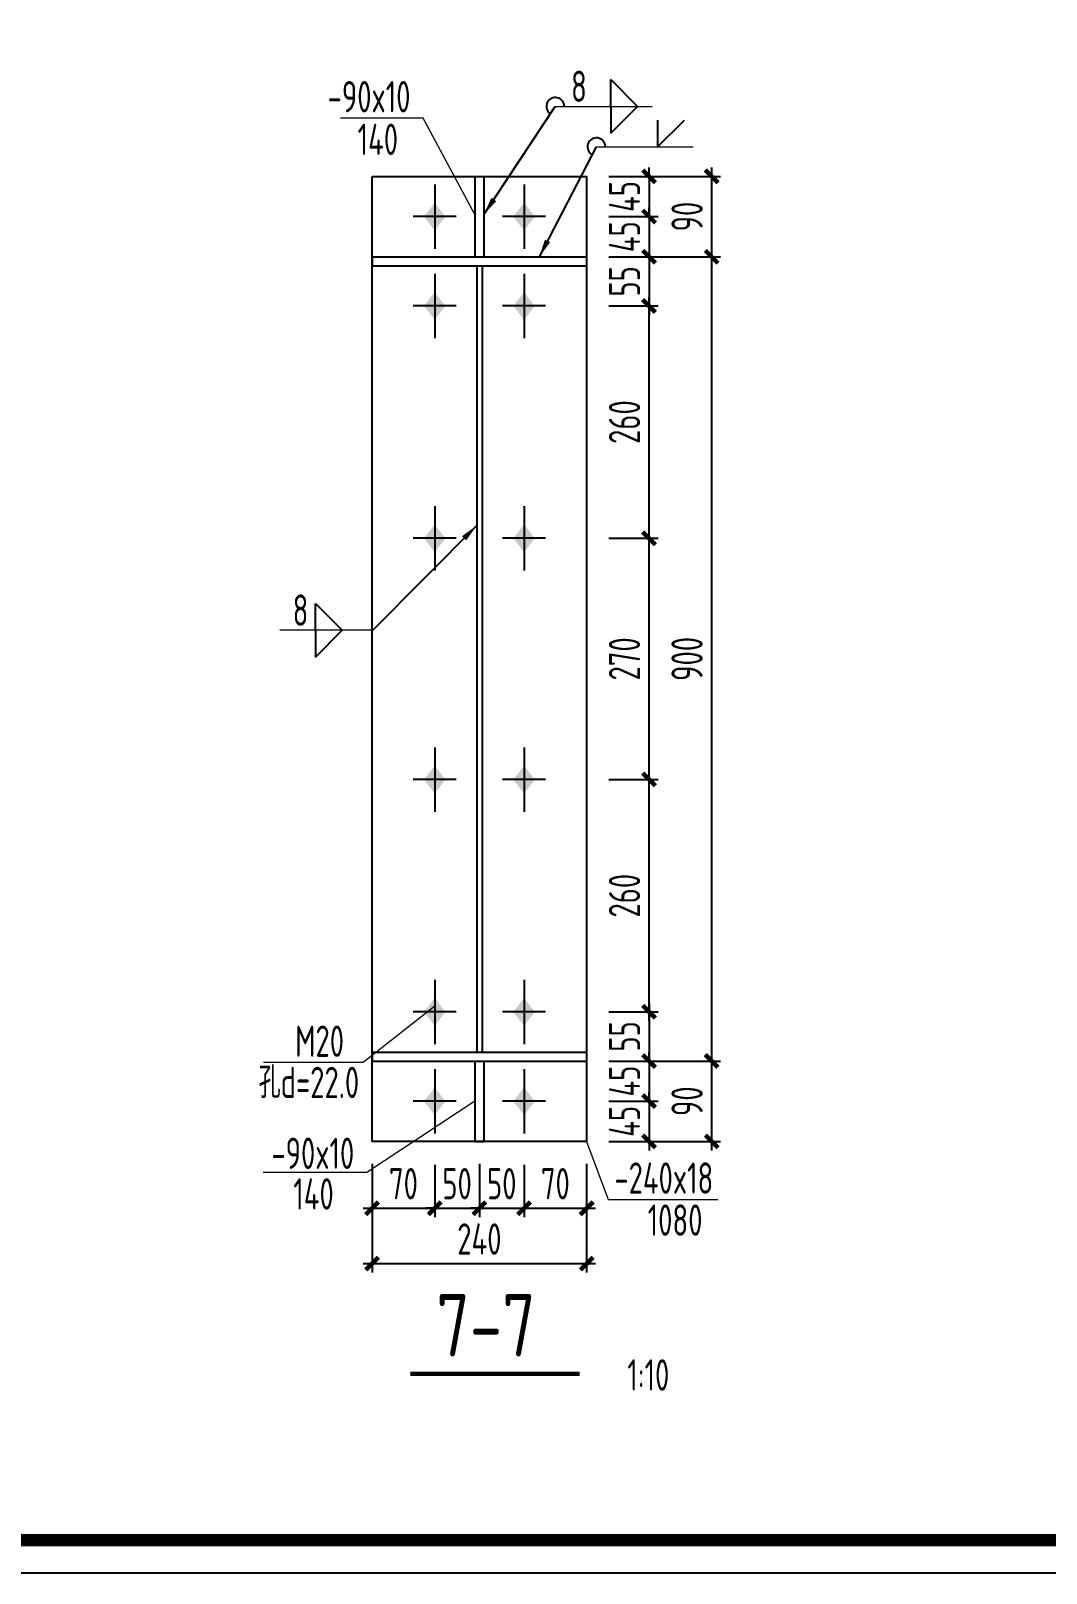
# Model space of a CAD drawing. Extents: x -3102990 to -851544, y -5293060 to -2540151.
# Drawn here: x -1179232 to -1167869, y -2690302 to -2673042 of the extents above; entities that cross this region are included whole.
import ezdxf

# ---------------------------------------------------------------- set-up
doc = ezdxf.new("R2010")
doc.units = 0
doc.header["$LTSCALE"] = 1000
doc.header["$PDMODE"] = 1
doc.linetypes.add('DOTE', pattern=[2.42, 2, -0.2, 0.02, -0.2])
doc.layers.get('0').update_dxf_attribs({"linetype": 'CONTINUOUS'})
doc.layers.get('Defpoints').update_dxf_attribs({"linetype": 'CONTINUOUS'})
for name, color, linetype in [('10', 7, 'CONTINUOUS'), ('AXIS', 253, 'DOTE'), ('COLU', 7, 'CONTINUOUS'), ('DIM', 3, 'CONTINUOUS'), ('NUM', 7, 'CONTINUOUS'), ('PUB_TITLE', 4, 'CONTINUOUS'), ('TEXT', 7, 'CONTINUOUS'), ('WELD', 7, 'CONTINUOUS')]:
    doc.layers.add(name, color=color, linetype=linetype)
doc.layers.add('yichutu', color=7, linetype='CONTINUOUS', true_color=0xffffff, plot=False)
doc.styles.add('TSSD_Dimension', font='tssdeng.shx', dxfattribs={"width": 0.7, "bigfont": 'Hztxt.shx'})
doc.styles.add('TSSD_Label', font='tssdeng.shx', dxfattribs={"width": 0.75, "bigfont": 'hztxt.shx'})
doc.styles.add('TSSD_Rein', font='Tssdeng.shx', dxfattribs={"width": 0.75, "bigfont": 'hztxt.shx'})
doc.dimstyles.new('TSSD_10_100', dxfattribs={"dimtxt": 350, "dimasz": 100, "dimexe": 100, "dimexo": 250, "dimgap": 100, "dimtad": 1, "dimdec": 0, "dimlfac": 0.1, "dimzin": 0, "dimdsep": 46, "dimtxsty": 'TSSD_Dimension', "dimblk": 'ARCHTICK', "dimcen": 0, "dimdle": 100, "dimclrt": 7, "dimadec": 0, "dimazin": 0, "dimtfac": 1, "dimtdec": 0, "dimtix": 1, "dimtmove": 2, "dimatfit": 3, "dimldrblk": 'ARCHTICK', "dimfxl": 1, "dimtolj": 1, "dimtzin": 0, "dimarcsym": 0})
doc.dimstyles.new('TSSD_LEADER_STYLE_200.0', dxfattribs={"dimtxt": 700, "dimasz": 200, "dimexe": 200, "dimexo": 500, "dimgap": 0.09, "dimtad": 0, "dimtih": 1, "dimtoh": 1, "dimdec": 4, "dimzin": 0, "dimdsep": 46, "dimtxsty": 'Standard', "dimcen": 0.09, "dimdle": 200, "dimclrt": 7, "dimadec": 0, "dimazin": 0, "dimtfac": 1, "dimtdec": 4, "dimtofl": 0, "dimtmove": 0, "dimatfit": 3, "dimfxl": 1, "dimtolj": 1, "dimtzin": 0, "dimarcsym": 0})

# ---------------------------------------------------------------- blocks, each defined once
blk = doc.blocks.new('A$C5C7C78FF')
at = {"layer": '10', "color": 0}
blk.add_solid([(27, -141, -192), (-73, -11, -192), (127, -11, -192), (27, 119, -192)], dxfattribs=at)
at = {"layer": 'AXIS', "color": 0, "linetype": 'ByBlock'}
for p, q in [((27, -311, -192), (27, 289, -192)), ((227, -11, -192), (-173, -11, -192))]:
    blk.add_line(p, q, dxfattribs=at)
blk = doc.blocks.new('_ArchTick')
at = {"color": 0, "const_width": 0.5}
blk.add_lwpolyline([(-0.71, -0.71), (0.71, 0.71)], dxfattribs=at)
blk = doc.blocks.new('*D2994')
at = {"layer": 'Defpoints', "color": 0}
for p in [(-1173012, -2674671), (-1173012, -2675121), (-1172313, -2675121)]:
    blk.add_point(p, dxfattribs=at)
at = {"layer": 'DIM', "color": 0, "lineweight": -2}
for p, q in [((-1172313, -2674671), (-1172313, -2674571)), ((-1172762, -2674671), (-1172213, -2674671)), ((-1172313, -2674671), (-1172313, -2675121)), ((-1172762, -2675121), (-1172213, -2675121)), ((-1172313, -2675121), (-1172313, -2675221))]:
    blk.add_line(p, q, dxfattribs=at)
at = {"layer": 'DIM', "color": 0, "lineweight": -2, "xscale": 100, "yscale": 100, "zscale": 100}
for p, rotation in [((-1172313, -2674671), 270), ((-1172313, -2675121), 90)]:
    blk.add_blockref('_ArchTick', p, dxfattribs=dict(at, rotation=rotation))
at = {"layer": 'DIM', "color": 7, "insert": (-1172588, -2674896), "char_height": 350, "attachment_point": 5, "rotation": 90, "style": 'TSSD_Dimension'}
blk.add_mtext('\\A1;45', dxfattribs=at)
blk = doc.blocks.new('*D2995')
at = {"layer": 'Defpoints', "color": 0}
for p in [(-1173012, -2675121), (-1173012, -2675571), (-1172313, -2675571)]:
    blk.add_point(p, dxfattribs=at)
at = {"layer": 'DIM', "color": 0, "lineweight": -2}
for p, q in [((-1172313, -2675121), (-1172313, -2675021)), ((-1172762, -2675121), (-1172213, -2675121)), ((-1172313, -2675121), (-1172313, -2675571)), ((-1172762, -2675571), (-1172213, -2675571)), ((-1172313, -2675571), (-1172313, -2675671))]:
    blk.add_line(p, q, dxfattribs=at)
at = {"layer": 'DIM', "color": 0, "lineweight": -2, "xscale": 100, "yscale": 100, "zscale": 100}
for p, rotation in [((-1172313, -2675121), 270), ((-1172313, -2675571), 90)]:
    blk.add_blockref('_ArchTick', p, dxfattribs=dict(at, rotation=rotation))
at = {"layer": 'DIM', "color": 7, "insert": (-1172588, -2675346), "char_height": 350, "attachment_point": 5, "rotation": 90, "style": 'TSSD_Dimension'}
blk.add_mtext('\\A1;45', dxfattribs=at)
blk = doc.blocks.new('*D2996')
at = {"layer": 'Defpoints', "color": 0}
for p in [(-1173012, -2675571), (-1173012, -2676121), (-1172313, -2676121)]:
    blk.add_point(p, dxfattribs=at)
at = {"layer": 'DIM', "color": 0, "lineweight": -2}
for p, q in [((-1172762, -2675571), (-1172213, -2675571)), ((-1172313, -2675471), (-1172313, -2676221)), ((-1172762, -2676121), (-1172213, -2676121))]:
    blk.add_line(p, q, dxfattribs=at)
at = {"layer": 'DIM', "color": 0, "lineweight": -2, "xscale": 100, "yscale": 100, "zscale": 100}
for p, rotation in [((-1172313, -2675571), 90), ((-1172313, -2676121), 270)]:
    blk.add_blockref('_ArchTick', p, dxfattribs=dict(at, rotation=rotation))
at = {"layer": 'DIM', "color": 7, "insert": (-1172588, -2675846), "char_height": 350, "attachment_point": 5, "rotation": 90, "style": 'TSSD_Dimension'}
blk.add_mtext('\\A1;55', dxfattribs=at)
blk = doc.blocks.new('*D2997')
at = {"layer": 'Defpoints', "color": 0}
for p in [(-1173012, -2684021), (-1173012, -2684571), (-1172313, -2684571)]:
    blk.add_point(p, dxfattribs=at)
at = {"layer": 'DIM', "color": 0, "lineweight": -2}
for p, q in [((-1172762, -2684021), (-1172213, -2684021)), ((-1172313, -2683921), (-1172313, -2684671)), ((-1172762, -2684571), (-1172213, -2684571))]:
    blk.add_line(p, q, dxfattribs=at)
at = {"layer": 'DIM', "color": 0, "lineweight": -2, "xscale": 100, "yscale": 100, "zscale": 100}
for p, rotation in [((-1172313, -2684021), 90), ((-1172313, -2684571), 270)]:
    blk.add_blockref('_ArchTick', p, dxfattribs=dict(at, rotation=rotation))
at = {"layer": 'DIM', "color": 7, "insert": (-1172588, -2684296), "char_height": 350, "attachment_point": 5, "rotation": 90, "style": 'TSSD_Dimension'}
blk.add_mtext('\\A1;55', dxfattribs=at)
blk = doc.blocks.new('*D2998')
at = {"layer": 'Defpoints', "color": 0}
for p in [(-1173012, -2684571), (-1173012, -2685021), (-1172313, -2685021)]:
    blk.add_point(p, dxfattribs=at)
at = {"layer": 'DIM', "color": 0, "lineweight": -2}
for p, q in [((-1172762, -2684571), (-1172213, -2684571)), ((-1172313, -2684571), (-1172313, -2684471)), ((-1172313, -2684571), (-1172313, -2685021)), ((-1172762, -2685021), (-1172213, -2685021)), ((-1172313, -2685021), (-1172313, -2685121))]:
    blk.add_line(p, q, dxfattribs=at)
at = {"layer": 'DIM', "color": 0, "lineweight": -2, "xscale": 100, "yscale": 100, "zscale": 100}
for p, rotation in [((-1172313, -2684571), 270), ((-1172313, -2685021), 90)]:
    blk.add_blockref('_ArchTick', p, dxfattribs=dict(at, rotation=rotation))
at = {"layer": 'DIM', "color": 7, "insert": (-1172588, -2684796), "char_height": 350, "attachment_point": 5, "rotation": 90, "style": 'TSSD_Dimension'}
blk.add_mtext('\\A1;45', dxfattribs=at)
blk = doc.blocks.new('*D2999')
at = {"layer": 'Defpoints', "color": 0}
for p in [(-1173012, -2685021), (-1173012, -2685471), (-1172313, -2685471)]:
    blk.add_point(p, dxfattribs=at)
at = {"layer": 'DIM', "color": 0, "lineweight": -2}
for p, q in [((-1172313, -2685021), (-1172313, -2684921)), ((-1172762, -2685021), (-1172213, -2685021)), ((-1172313, -2685021), (-1172313, -2685471)), ((-1172762, -2685471), (-1172213, -2685471)), ((-1172313, -2685471), (-1172313, -2685571))]:
    blk.add_line(p, q, dxfattribs=at)
at = {"layer": 'DIM', "color": 0, "lineweight": -2, "xscale": 100, "yscale": 100, "zscale": 100}
for p, rotation in [((-1172313, -2685021), 270), ((-1172313, -2685471), 90)]:
    blk.add_blockref('_ArchTick', p, dxfattribs=dict(at, rotation=rotation))
at = {"layer": 'DIM', "color": 7, "insert": (-1172588, -2685246), "char_height": 350, "attachment_point": 5, "rotation": 90, "style": 'TSSD_Dimension'}
blk.add_mtext('\\A1;45', dxfattribs=at)
blk = doc.blocks.new('*D3000')
at = {"layer": 'Defpoints', "color": 0}
for p in [(-1175412, -2685470), (-1174712, -2685482), (-1174712, -2686219)]:
    blk.add_point(p, dxfattribs=at)
at = {"layer": 'DIM', "color": 0, "lineweight": -2}
for p, q in [((-1175412, -2685720), (-1175412, -2686319)), ((-1174712, -2685732), (-1174712, -2686319)), ((-1175512, -2686219), (-1174612, -2686219))]:
    blk.add_line(p, q, dxfattribs=at)
at = {"layer": 'DIM', "color": 0, "lineweight": -2, "xscale": 100, "yscale": 100, "zscale": 100, "rotation": 180}
blk.add_blockref('_ArchTick', (-1175412, -2686219), dxfattribs=at)
at = {"layer": 'DIM', "color": 0, "lineweight": -2, "xscale": 100, "yscale": 100, "zscale": 100}
blk.add_blockref('_ArchTick', (-1174712, -2686219), dxfattribs=at)
at = {"layer": 'DIM', "color": 7, "insert": (-1175062, -2685944), "char_height": 350, "attachment_point": 5, "style": 'TSSD_Dimension'}
blk.add_mtext('\\A1;70', dxfattribs=at)
blk = doc.blocks.new('*D3001')
at = {"layer": 'Defpoints', "color": 0}
for p in [(-1174212, -2685471), (-1174712, -2685482), (-1174212, -2686219)]:
    blk.add_point(p, dxfattribs=at)
at = {"layer": 'DIM', "color": 0, "lineweight": -2}
for p, q in [((-1174712, -2685732), (-1174712, -2686319)), ((-1174212, -2685721), (-1174212, -2686319)), ((-1174712, -2686219), (-1174812, -2686219)), ((-1174712, -2686219), (-1174212, -2686219)), ((-1174212, -2686219), (-1174112, -2686219))]:
    blk.add_line(p, q, dxfattribs=at)
at = {"layer": 'DIM', "color": 0, "lineweight": -2, "xscale": 100, "yscale": 100, "zscale": 100}
blk.add_blockref('_ArchTick', (-1174712, -2686219), dxfattribs=at)
at = {"layer": 'DIM', "color": 0, "lineweight": -2, "xscale": 100, "yscale": 100, "zscale": 100, "rotation": 180}
blk.add_blockref('_ArchTick', (-1174212, -2686219), dxfattribs=at)
at = {"layer": 'DIM', "color": 7, "insert": (-1174462, -2685944), "char_height": 350, "attachment_point": 5, "style": 'TSSD_Dimension'}
blk.add_mtext('\\A1;50', dxfattribs=at)
blk = doc.blocks.new('*D3002')
at = {"layer": 'Defpoints', "color": 0}
for p in [(-1174212, -2685471), (-1173712, -2685482), (-1173712, -2686219)]:
    blk.add_point(p, dxfattribs=at)
at = {"layer": 'DIM', "color": 0, "lineweight": -2}
for p, q in [((-1174212, -2685721), (-1174212, -2686319)), ((-1173712, -2685732), (-1173712, -2686319)), ((-1174212, -2686219), (-1174312, -2686219)), ((-1174212, -2686219), (-1173712, -2686219)), ((-1173712, -2686219), (-1173612, -2686219))]:
    blk.add_line(p, q, dxfattribs=at)
at = {"layer": 'DIM', "color": 0, "lineweight": -2, "xscale": 100, "yscale": 100, "zscale": 100}
blk.add_blockref('_ArchTick', (-1174212, -2686219), dxfattribs=at)
at = {"layer": 'DIM', "color": 0, "lineweight": -2, "xscale": 100, "yscale": 100, "zscale": 100, "rotation": 180}
blk.add_blockref('_ArchTick', (-1173712, -2686219), dxfattribs=at)
at = {"layer": 'DIM', "color": 7, "insert": (-1173962, -2685944), "char_height": 350, "attachment_point": 5, "style": 'TSSD_Dimension'}
blk.add_mtext('\\A1;50', dxfattribs=at)
blk = doc.blocks.new('*D3003')
at = {"layer": 'Defpoints', "color": 0}
for p in [(-1173012, -2685471), (-1173712, -2685482), (-1173012, -2686219)]:
    blk.add_point(p, dxfattribs=at)
at = {"layer": 'DIM', "color": 0, "lineweight": -2}
for p, q in [((-1173712, -2685732), (-1173712, -2686319)), ((-1173012, -2685721), (-1173012, -2686319)), ((-1173812, -2686219), (-1172912, -2686219))]:
    blk.add_line(p, q, dxfattribs=at)
at = {"layer": 'DIM', "color": 0, "lineweight": -2, "xscale": 100, "yscale": 100, "zscale": 100, "rotation": 180}
blk.add_blockref('_ArchTick', (-1173712, -2686219), dxfattribs=at)
at = {"layer": 'DIM', "color": 0, "lineweight": -2, "xscale": 100, "yscale": 100, "zscale": 100}
blk.add_blockref('_ArchTick', (-1173012, -2686219), dxfattribs=at)
at = {"layer": 'DIM', "color": 7, "insert": (-1173362, -2685944), "char_height": 350, "attachment_point": 5, "style": 'TSSD_Dimension'}
blk.add_mtext('\\A1;70', dxfattribs=at)
blk = doc.blocks.new('*D3004')
at = {"layer": 'Defpoints', "color": 0}
for p in [(-1175412, -2685470), (-1173012, -2685471), (-1173012, -2686838)]:
    blk.add_point(p, dxfattribs=at)
at = {"layer": 'DIM', "color": 0, "lineweight": -2}
for p, q in [((-1175412, -2685720), (-1175412, -2686938)), ((-1173012, -2685721), (-1173012, -2686938)), ((-1175512, -2686838), (-1172912, -2686838))]:
    blk.add_line(p, q, dxfattribs=at)
at = {"layer": 'DIM', "color": 0, "lineweight": -2, "xscale": 100, "yscale": 100, "zscale": 100, "rotation": 180}
blk.add_blockref('_ArchTick', (-1175412, -2686838), dxfattribs=at)
at = {"layer": 'DIM', "color": 0, "lineweight": -2, "xscale": 100, "yscale": 100, "zscale": 100}
blk.add_blockref('_ArchTick', (-1173012, -2686838), dxfattribs=at)
at = {"layer": 'DIM', "color": 7, "insert": (-1174212, -2686563), "char_height": 350, "attachment_point": 5, "style": 'TSSD_Dimension'}
blk.add_mtext('\\A1;240', dxfattribs=at)
blk = doc.blocks.new('_WELD004')
at = {"color": 0, "linetype": 'ByBlock'}
for p, q in [((0, 1), (1, 0)), ((0, 0), (0, 1))]:
    blk.add_line(p, q, dxfattribs=at)
blk = doc.blocks.new('*D3005')
at = {"layer": 'Defpoints', "color": 0}
for p in [(-1173012, -2674671), (-1173012, -2675571), (-1171613, -2675571)]:
    blk.add_point(p, dxfattribs=at)
at = {"layer": 'DIM', "color": 0, "lineweight": -2}
for p, q in [((-1171613, -2674571), (-1171613, -2675671)), ((-1172762, -2674671), (-1171513, -2674671)), ((-1172762, -2675571), (-1171513, -2675571))]:
    blk.add_line(p, q, dxfattribs=at)
at = {"layer": 'DIM', "color": 0, "lineweight": -2, "xscale": 100, "yscale": 100, "zscale": 100}
for p, rotation in [((-1171613, -2674671), 90), ((-1171613, -2675571), 270)]:
    blk.add_blockref('_ArchTick', p, dxfattribs=dict(at, rotation=rotation))
at = {"layer": 'DIM', "color": 7, "insert": (-1171888, -2675121), "char_height": 350, "attachment_point": 5, "rotation": 90, "style": 'TSSD_Dimension'}
blk.add_mtext('\\A1;90', dxfattribs=at)
blk = doc.blocks.new('*D3006')
at = {"layer": 'Defpoints', "color": 0}
for p in [(-1173012, -2684571), (-1173012, -2685471), (-1171613, -2685471)]:
    blk.add_point(p, dxfattribs=at)
at = {"layer": 'DIM', "color": 0, "lineweight": -2}
for p, q in [((-1172762, -2684571), (-1171513, -2684571)), ((-1171613, -2684471), (-1171613, -2685571)), ((-1172762, -2685471), (-1171513, -2685471))]:
    blk.add_line(p, q, dxfattribs=at)
at = {"layer": 'DIM', "color": 0, "lineweight": -2, "xscale": 100, "yscale": 100, "zscale": 100}
for p, rotation in [((-1171613, -2684571), 90), ((-1171613, -2685471), 270)]:
    blk.add_blockref('_ArchTick', p, dxfattribs=dict(at, rotation=rotation))
at = {"layer": 'DIM', "color": 7, "insert": (-1171888, -2685021), "char_height": 350, "attachment_point": 5, "rotation": 90, "style": 'TSSD_Dimension'}
blk.add_mtext('\\A1;90', dxfattribs=at)
blk = doc.blocks.new('*D3007')
at = {"layer": 'Defpoints', "color": 0}
for p in [(-1173012, -2675571), (-1173012, -2684571), (-1171613, -2684571)]:
    blk.add_point(p, dxfattribs=at)
at = {"layer": 'DIM', "color": 0, "lineweight": -2}
for p, q in [((-1172762, -2675571), (-1171513, -2675571)), ((-1171613, -2675471), (-1171613, -2684671)), ((-1172762, -2684571), (-1171513, -2684571))]:
    blk.add_line(p, q, dxfattribs=at)
at = {"layer": 'DIM', "color": 0, "lineweight": -2, "xscale": 100, "yscale": 100, "zscale": 100}
for p, rotation in [((-1171613, -2675571), 90), ((-1171613, -2684571), 270)]:
    blk.add_blockref('_ArchTick', p, dxfattribs=dict(at, rotation=rotation))
at = {"layer": 'DIM', "color": 7, "insert": (-1171888, -2680071), "char_height": 350, "attachment_point": 5, "rotation": 90, "style": 'TSSD_Dimension'}
blk.add_mtext('\\A1;900', dxfattribs=at)
blk = doc.blocks.new('*D3008')
at = {"layer": 'Defpoints', "color": 0, "ltscale": 1.5}
for p in [(-1173012, -2681421), (-1172313, -2681421), (-1173012, -2684021)]:
    blk.add_point(p, dxfattribs=at)
at = {"layer": 'DIM', "color": 0, "lineweight": -2, "ltscale": 1.5}
for p, q in [((-1172313, -2684121), (-1172313, -2681321)), ((-1172762, -2681421), (-1172213, -2681421)), ((-1172762, -2684021), (-1172213, -2684021))]:
    blk.add_line(p, q, dxfattribs=at)
at = {"layer": 'DIM', "color": 0, "lineweight": -2, "ltscale": 1.5, "xscale": 100, "yscale": 100, "zscale": 100}
for p, rotation in [((-1172313, -2681421), 90), ((-1172313, -2684021), 270)]:
    blk.add_blockref('_ArchTick', p, dxfattribs=dict(at, rotation=rotation))
at = {"layer": 'DIM', "color": 7, "ltscale": 1.5, "insert": (-1172588, -2682721), "char_height": 350, "attachment_point": 5, "rotation": 90, "style": 'TSSD_Dimension'}
blk.add_mtext('\\A1;260', dxfattribs=at)
blk = doc.blocks.new('*D3009')
at = {"layer": 'Defpoints', "color": 0, "ltscale": 1.5}
for p in [(-1173012, -2678721), (-1172313, -2678721), (-1173012, -2681421)]:
    blk.add_point(p, dxfattribs=at)
at = {"layer": 'DIM', "color": 0, "lineweight": -2, "ltscale": 1.5}
for p, q in [((-1172762, -2678721), (-1172213, -2678721)), ((-1172313, -2681521), (-1172313, -2678621)), ((-1172762, -2681421), (-1172213, -2681421))]:
    blk.add_line(p, q, dxfattribs=at)
at = {"layer": 'DIM', "color": 0, "lineweight": -2, "ltscale": 1.5, "xscale": 100, "yscale": 100, "zscale": 100}
for p, rotation in [((-1172313, -2678721), 90), ((-1172313, -2681421), 270)]:
    blk.add_blockref('_ArchTick', p, dxfattribs=dict(at, rotation=rotation))
at = {"layer": 'DIM', "color": 7, "ltscale": 1.5, "insert": (-1172588, -2680071), "char_height": 350, "attachment_point": 5, "rotation": 90, "style": 'TSSD_Dimension'}
blk.add_mtext('\\A1;270', dxfattribs=at)
blk = doc.blocks.new('*D3010')
at = {"layer": 'Defpoints', "color": 0, "ltscale": 1.5}
for p in [(-1173012, -2676121), (-1172313, -2676121), (-1173012, -2678721)]:
    blk.add_point(p, dxfattribs=at)
at = {"layer": 'DIM', "color": 0, "lineweight": -2, "ltscale": 1.5}
for p, q in [((-1172762, -2676121), (-1172213, -2676121)), ((-1172313, -2678821), (-1172313, -2676021)), ((-1172762, -2678721), (-1172213, -2678721))]:
    blk.add_line(p, q, dxfattribs=at)
at = {"layer": 'DIM', "color": 0, "lineweight": -2, "ltscale": 1.5, "xscale": 100, "yscale": 100, "zscale": 100}
for p, rotation in [((-1172313, -2676121), 90), ((-1172313, -2678721), 270)]:
    blk.add_blockref('_ArchTick', p, dxfattribs=dict(at, rotation=rotation))
at = {"layer": 'DIM', "color": 7, "ltscale": 1.5, "insert": (-1172588, -2677421), "char_height": 350, "attachment_point": 5, "rotation": 90, "style": 'TSSD_Dimension'}
blk.add_mtext('\\A1;260', dxfattribs=at)
blk = doc.blocks.new('A$C154754DE')
at = {"layer": 'PUB_TITLE'}
blk.add_lwpolyline([(0, 0), (0, 59400), (105125, 59400), (105125, 0)], close=True, dxfattribs=at)
at = {"layer": 'PUB_TITLE', "const_width": 141}
blk.add_lwpolyline([(103711, 369), (103711, 58781), (1429, 58781), (1429, 369), (103711, 369)], dxfattribs=at)
blk = doc.blocks.new('yct-1051-594-105125-59399.99998844-100-1002.0')
at = {"layer": 'yichutu', "color": 7, "true_color": 0xffffff}
blk.add_lwpolyline([(0, 0), (0, 59400), (105125, 59400), (105125, 0)], close=True, dxfattribs=at)

msp = doc.modelspace()

# ---------------------------------------------------------------- linework, layer by layer
at = {"layer": 'COLU', "linetype": 'ByBlock', "lineweight": 9}
for p, q in [((-1174839.84, -2674018.1, 192), (-1175765.89, -2674018.1, 192)), ((-1174261.65, -2675096.37), (-1174839.84, -2674018.1, 192)), ((-1174711.65, -2683958.14), (-1175512.72, -2684587.74, 192)), ((-1174261.65, -2685021.37), (-1175471.94, -2685820.48)), ((-1173011.65, -2685471.37), (-1172770.66, -2686119.88, 192)), ((-1175471.94, -2685820.48), (-1176632.93, -2685820.48)), ((-1172770.66, -2686119.88, 192), (-1171544.61, -2686119.88, 192))]:
    msp.add_line(p, q, dxfattribs=at)
at = {"layer": 'COLU', "linetype": 'ByBlock'}
for p, q in [((-1174261.65, -2674671.37), (-1174261.65, -2675571.37)), ((-1174161.65, -2674671.37), (-1174161.65, -2675571.37)), ((-1175411.65, -2675571.37), (-1173011.65, -2675571.37)), ((-1175411.65, -2675571.37), (-1175411.65, -2675671.37)), ((-1175411.65, -2675571.37), (-1175411.65, -2675671.37)), ((-1174261.65, -2675571.37), (-1174161.65, -2675571.37)), ((-1173011.65, -2675571.37), (-1173011.65, -2675671.37)), ((-1173011.65, -2675571.37), (-1173011.65, -2675671.37)), ((-1175411.65, -2675671.37), (-1173011.65, -2675671.37)), ((-1174241.65, -2675671.37), (-1174241.65, -2684471.37)), ((-1174181.65, -2675671.37), (-1174181.65, -2684471.37)), ((-1175411.65, -2684471.37), (-1173011.65, -2684471.37)), ((-1175411.65, -2684471.37), (-1175411.65, -2684571.37)), ((-1175411.65, -2684571.37), (-1173011.65, -2684571.37)), ((-1174261.65, -2684571.37), (-1174261.65, -2685471.37)), ((-1174161.65, -2684571.37), (-1174161.65, -2685471.37)), ((-1173011.65, -2684471.37), (-1173011.65, -2684571.37)), ((-1174261.65, -2685471.37), (-1174161.65, -2685471.37))]:
    msp.add_line(p, q, dxfattribs=at)
at = {"layer": 'COLU'}
msp.add_lwpolyline([(-1175411.65, -2674671.37), (-1173011.65, -2674671.37), (-1173011.65, -2685471.37), (-1175411.65, -2685471.37)], close=True, dxfattribs=at)
at = {"layer": 'NUM', "const_width": 50, "elevation": 288}
msp.add_lwpolyline([(-1174984.08, -2688072.72), (-1173089.9, -2688072.72)], dxfattribs=at)
at = {"layer": 'TEXT', "lineweight": 9}
msp.add_line((-1175512.72, -2684587.74, 192), (-1176629.51, -2684587.74, 192), dxfattribs=at)
at = {"layer": 'WELD', "lineweight": 9}
for p, q in [((-1173362.34, -2673888.1), (-1172278.37, -2673888.1)), ((-1172901.68, -2674340.32), (-1171817.72, -2674340.32)), ((-1175405.99, -2679750.05, -288), (-1176447.09, -2679750.05, -288))]:
    msp.add_line(p, q, dxfattribs=at)
at = {"layer": 'WELD'}
for centre, end in [((-1173362.34, -2673888.1), 232.532418), ((-1172901.68, -2674340.32), 242.549377)]:
    msp.add_arc(centre, 100, 0, end, dxfattribs=at)

# ---------------------------------------------------------------- block references
at = {"ltscale": 1.5}
msp.add_blockref('A$C154754DE', (-1262295.96, -2690302.41), dxfattribs=at)
at = {"layer": 'COLU', "linetype": 'ByBlock', "xscale": -1.199999999953434, "yscale": 1.199999999720603, "zscale": 1.200000000000045, "rotation": 180}
for p in [(-1174744.32, -2675134.8, 230.4), (-1173744.32, -2675134.8, 230.4), (-1174744.32, -2676134.8, 230.4), (-1173744.32, -2676134.8, 230.4), (-1174744.32, -2678734.8, 230.4), (-1173744.32, -2678734.8, 230.4), (-1174744.32, -2681434.8, 230.4), (-1173744.32, -2681434.8, 230.4), (-1174744.32, -2684034.8, 230.4), (-1173744.32, -2684034.8, 230.4), (-1174744.32, -2685034.8, 230.4), (-1173744.32, -2685034.8, 230.4)]:
    msp.add_blockref('A$C5C7C78FF', p, dxfattribs=at)
at = {"layer": 'WELD', "yscale": 300, "zscale": 300}
for p, xscale, rotation in [((-1172742.63, -2673888.1), 300, 359.999999999911), ((-1172742.63, -2673888.1), -300, 180), ((-1172217.72, -2674040.32), -300, 180), ((-1176047.09, -2679750.05, -288), -300, 180)]:
    msp.add_blockref('_WELD004', p, dxfattribs=dict(at, xscale=xscale, rotation=rotation))
at = {"layer": 'WELD', "xscale": 300, "yscale": 300, "zscale": 300}
msp.add_blockref('_WELD004', (-1176047.09, -2679750.05, -288), dxfattribs=at)
at = {"layer": 'yichutu'}
msp.add_blockref('yct-1051-594-105125-59399.99998844-100-1002.0', (-1262295.97, -2690302.4), dxfattribs=at)

# ---------------------------------------------------------------- texts
at = {"layer": 'TEXT', "lineweight": 9}
for s, height, style, width, p in [('8', 350, 'TSSD_Rein', 0.7, (-1173186.06, -2673838.1)), ('-90x10', 350, 'TSSD_Rein', 0.7, (-1175910.59, -2673954.24, 192)), ('140', 350, 'TSSD_Rein', 0.7, (-1175574.69, -2674431.42, 192)), ('8', 350, 'TSSD_Rein', 0.7, (-1176302.2, -2679700.05, -288)), ('M20', 350, 'TSSD_Rein', 0.7, (-1176274.56, -2684524.29, 192)), ('孔d=22.0', 350, 'TSSD_Rein', 0.7, (-1176681.73, -2684985.88, 192)), ('-90x10', 350, 'TSSD_Rein', 0.7, (-1176540.01, -2685778.87)), ('-240x18', 350, 'TSSD_Rein', 0.7, (-1172701.05, -2686056.02, 192)), ('140', 350, 'TSSD_Rein', 0.7, (-1176294.7, -2686233.8)), ('1080', 350, 'TSSD_Rein', 0.7, (-1172328.52, -2686526.49, 192)), ('7-7', 700, 'TSSD_Label', 0.8, (-1174694.02, -2687876.99, 288)), ('1:10', 350, 'TSSD_Rein', 0.7, (-1172556.39, -2688259.89, 288))]:
    msp.add_text(s, height=height, dxfattribs=dict(at, style=style, width=width)).set_placement(p)

# ---------------------------------------------------------------- dimensions: what is measured, and where the dimension line sits
at = {"layer": 'DIM'}
for base, p1, p2, picture, middle in [((-1172312.6, -2675121.37), (-1173011.65, -2674671.37), (-1173011.65, -2675121.37), '*D2994', (-1172587.6, -2674896.37)), ((-1171612.64, -2675571.37), (-1173011.65, -2674671.37), (-1173011.65, -2675571.37), '*D3005', (-1171887.64, -2675121.37)), ((-1172312.6, -2675571.37), (-1173011.65, -2675121.37), (-1173011.65, -2675571.37), '*D2995', (-1172587.6, -2675346.37)), ((-1172312.6, -2676121.37), (-1173011.65, -2675571.37), (-1173011.65, -2676121.37), '*D2996', (-1172587.6, -2675846.37)), ((-1171612.64, -2684571.37), (-1173011.65, -2675571.37), (-1173011.65, -2684571.37), '*D3007', (-1171887.64, -2680071.37)), ((-1172312.6, -2684571.37), (-1173011.65, -2684021.37), (-1173011.65, -2684571.37), '*D2997', (-1172587.6, -2684296.37)), ((-1172312.6, -2685021.37), (-1173011.65, -2684571.37), (-1173011.65, -2685021.37), '*D2998', (-1172587.6, -2684796.37)), ((-1171612.64, -2685471.37), (-1173011.65, -2684571.37), (-1173011.65, -2685471.37), '*D3006', (-1171887.64, -2685021.37)), ((-1172312.6, -2685471.37), (-1173011.65, -2685021.37), (-1173011.65, -2685471.37), '*D2999', (-1172587.6, -2685246.37))]:
    dim = msp.add_linear_dim(base=base, p1=p1, p2=p2, angle=90, dimstyle='TSSD_10_100', dxfattribs=at)
    dim.commit()
    dim.dimension.update_dxf_attribs({"geometry": picture, "text_midpoint": middle})
at = {"layer": 'DIM', "ltscale": 1.5}
for base, p1, p2, picture, middle in [((-1172312.6, -2676121.37, 288), (-1173011.65, -2678721.37, 288), (-1173011.65, -2676121.37, 288), '*D3010', (-1172587.6, -2677421.37, 288)), ((-1172312.6, -2678721.37, 288), (-1173011.65, -2681421.37, 288), (-1173011.65, -2678721.37, 288), '*D3009', (-1172587.6, -2680071.37, 288)), ((-1172312.6, -2681421.37, 288), (-1173011.65, -2684021.37, 288), (-1173011.65, -2681421.37, 288), '*D3008', (-1172587.6, -2682721.37, 288))]:
    dim = msp.add_linear_dim(base=base, p1=p1, p2=p2, angle=90, dimstyle='TSSD_10_100', dxfattribs=at)
    dim.commit()
    dim.dimension.update_dxf_attribs({"geometry": picture, "text_midpoint": middle})
at = {"layer": 'DIM'}
for base, p1, p2, picture, middle in [((-1174711.65, -2686218.66), (-1175411.62, -2685469.78), (-1174711.65, -2685481.57), '*D3000', (-1175061.63, -2685943.66)), ((-1173011.65, -2686837.63), (-1175411.62, -2685469.78), (-1173011.65, -2685471.37), '*D3004', (-1174211.63, -2686562.63)), ((-1174211.65, -2686218.66), (-1174711.65, -2685481.57), (-1174211.65, -2685471.37), '*D3001', (-1174461.65, -2685943.66)), ((-1173711.65, -2686218.66), (-1174211.65, -2685471.37), (-1173711.65, -2685481.57), '*D3002', (-1173961.65, -2685943.66)), ((-1173011.65, -2686218.66), (-1173711.65, -2685481.57), (-1173011.65, -2685471.37), '*D3003', (-1173361.65, -2685943.66))]:
    dim = msp.add_linear_dim(base=base, p1=p1, p2=p2, dimstyle='TSSD_10_100', dxfattribs=at)
    dim.commit()
    dim.dimension.update_dxf_attribs({"geometry": picture, "text_midpoint": middle})

# ---------------------------------------------------------------- leaders
at = {"layer": 'WELD', "lineweight": 9}
for points in [[(-1174161.65, -2675097.13), (-1173362.34, -2673888.1)], [(-1173541.18, -2675571.37), (-1172901.68, -2674340.32)], [(-1174241.65, -2678578.65, -288), (-1175405.99, -2679750.05, -288)]]:
    msp.add_leader(points, dimstyle='TSSD_LEADER_STYLE_200.0', dxfattribs=at)

doc.saveas('drawing.dxf')
